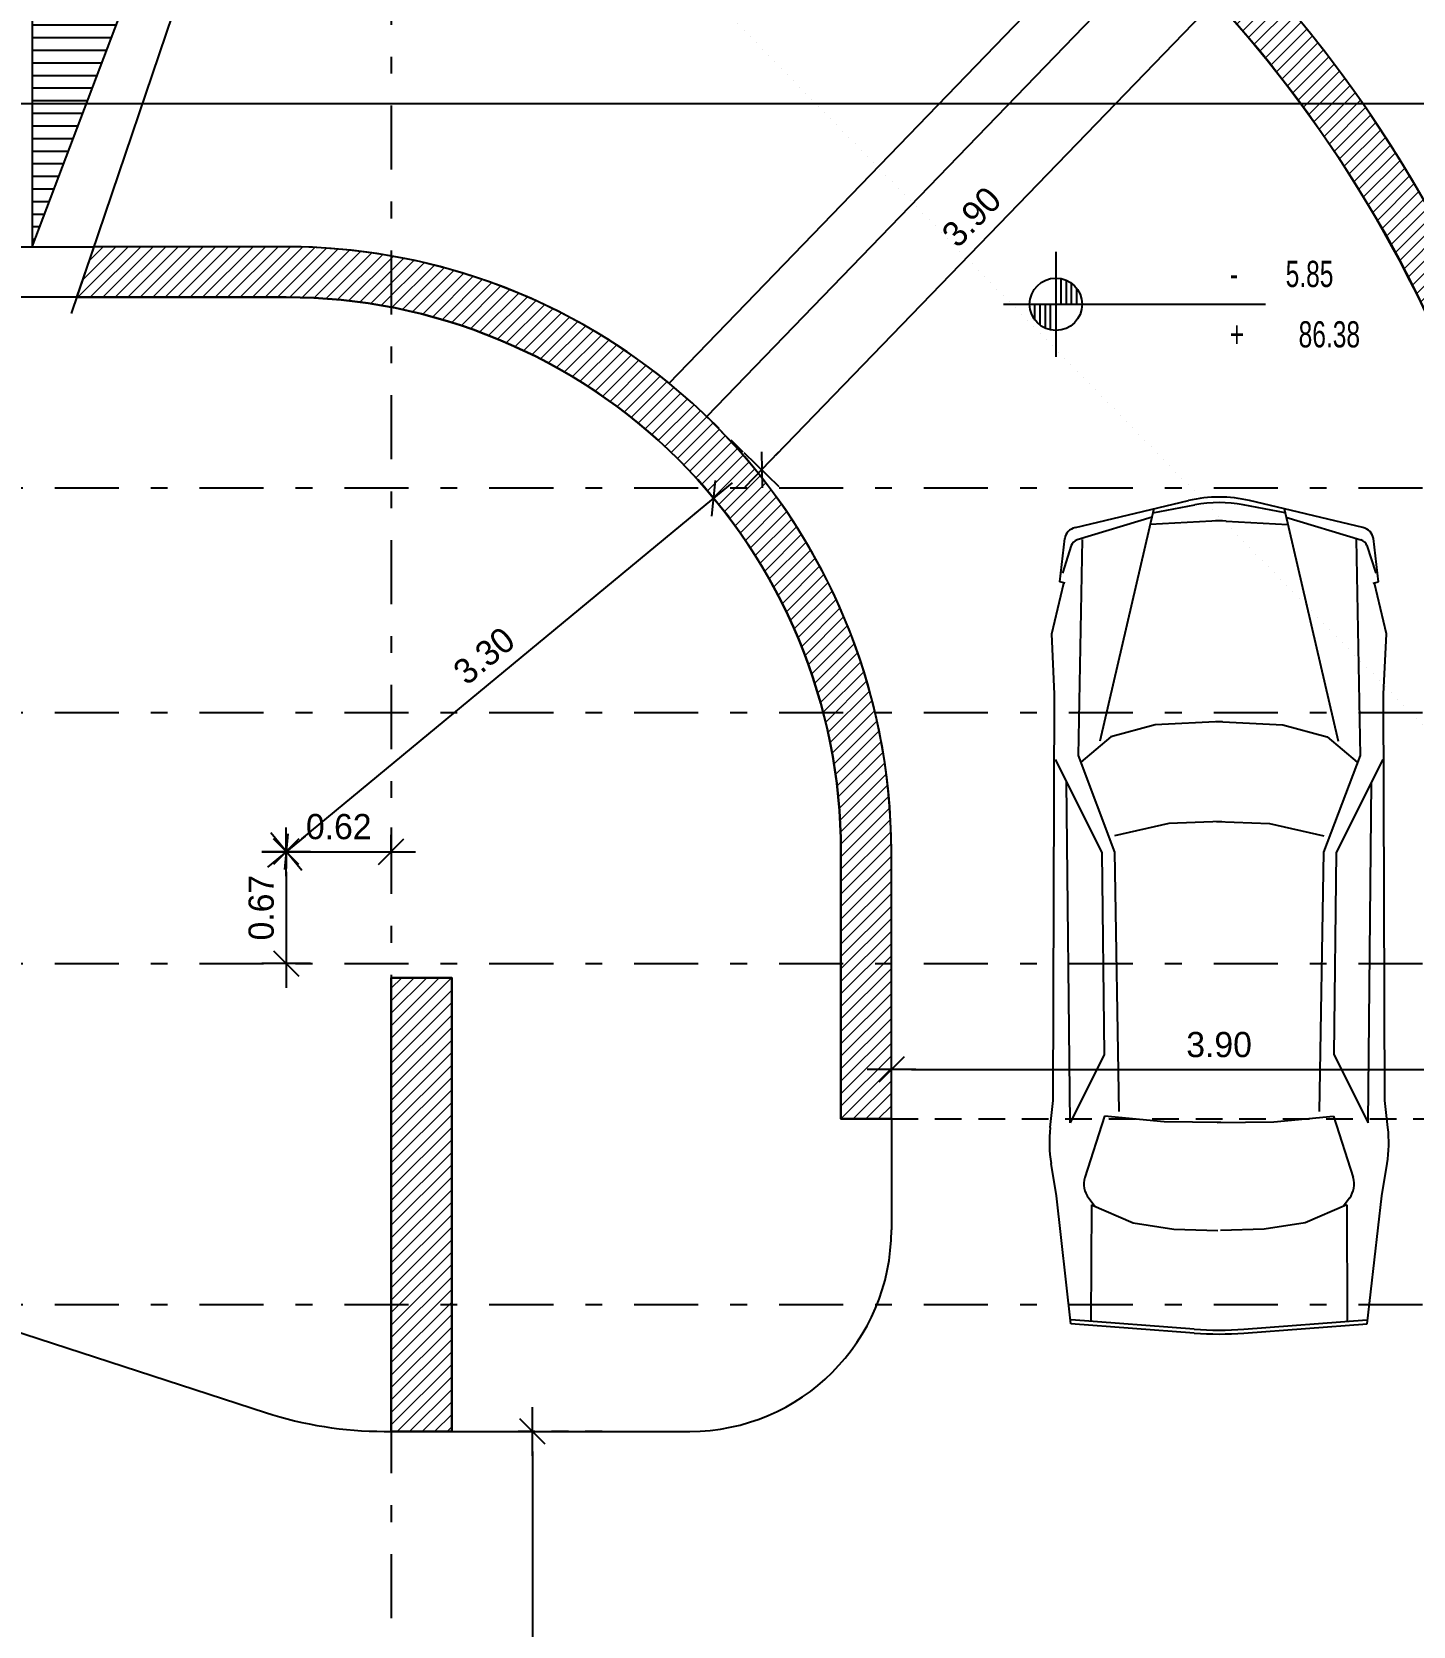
# Model space of a CAD drawing. Extents: x 185 to 567, y -69 to 170.
# Drawn here: x 227.4 to 235.62, y 51.55 to 61.04 of the extents above; entities that cross this region are included whole.
import ezdxf

# ---------------------------------------------------------------- set-up
doc = ezdxf.new("R2010")
doc.units = 0
doc.header["$LTSCALE"] = 0.25
doc.header["$MEASUREMENT"] = 0
doc.header["$PDMODE"] = 35
doc.header["$PDSIZE"] = -1
for name, pattern in [('B4-PLANS$0$DASHDOT', [25.4, 12.7, -6.35, 0, -6.35]), ('B4-PLANS$0$DOT2', [0.125, 0, -0.125]), ('B4-PLANS$0$HIDDEN', [9.525, 6.35, -3.175]), ('DOT2', [0.125, 0, -0.125])]:
    doc.linetypes.add(name, pattern=pattern)
doc.layers.get('0').update_dxf_attribs({"linetype": 'CONTINUOUS'})
doc.layers.get('Defpoints').update_dxf_attribs({"linetype": 'CONTINUOUS'})
for name, color, linetype in [('A-AX', 1, 'B4-PLANS$0$DASHDOT'), ('A-COL', 11, 'CONTINUOUS'), ('A-ELV', 2, 'CONTINUOUS'), ('A-HAT', 1, 'CONTINUOUS'), ('A-IDM', 221, 'CONTINUOUS'), ('A-LVL-50', 4, 'CONTINUOUS'), ('A-PARKING', 2, 'CONTINUOUS'), ('A-PAV', 3, 'CONTINUOUS'), ('A-STR', 115, 'CONTINUOUS'), ('A-SYMB-50', 4, 'CONTINUOUS'), ('A-VOID', 8, 'B4-PLANS$0$HIDDEN'), ('A-WL', 7, 'CONTINUOUS')]:
    doc.layers.add(name, color=color, linetype=linetype)
doc.layers.add('A-COLH', color=1, linetype='CONTINUOUS', lineweight=9)
doc.styles.add('B4-PLANS$0$ARABIC', font='xarb.shx', dxfattribs={"width": 0.7})
doc.styles.add('B4-PLANS$0$S100', font='romans.shx', dxfattribs={"width": 0.9})
doc.styles.add('XARAB', font='xarab.shx')
doc.dimstyles.new('DIM100', dxfattribs={"dimtxt": 0.15, "dimasz": 0.12, "dimexe": 0.1, "dimexo": 0, "dimgap": 0.05, "dimtad": 1, "dimzin": 3, "dimdsep": 46, "dimtxsty": 'XARAB', "dimblk": 'DTICK', "dimcen": 0.09, "dimclrd": 256, "dimclre": 4, "dimclrt": 3, "dimadec": 0, "dimazin": 3, "dimtfac": 1, "dimtix": 1, "dimtmove": 2, "dimatfit": 0, "dimldrblk": 'DTICK', "dimfxl": 0.15, "dimtolj": 1, "dimtzin": 3, "dimlwd": -3, "dimlwe": -3, "dimarcsym": 0})
pattern_1 = [(45, (-206.908106, -56.78654), (-0.030935922, 0.030935922), [])]

# ---------------------------------------------------------------- blocks, each defined once
blk = doc.blocks.new('col-base-gr')
at = {"layer": 'A-COLH'}
h = blk.add_hatch(dxfattribs=at)
h.set_pattern_fill('ANSI31', color=256, scale=0.35, style=0)
h.set_pattern_definition([(45, (-11.67686, -2.716367), (-0.0309359, 0.0309359), [])])
h.paths.add_polyline_path([(-11.5269, -0.5164), (-11.8269, -0.5164), (-11.8269, -2.7664), (-11.5269, -2.7664)])
at = {"layer": 'A-COL'}
blk.add_lwpolyline([(-11.5269, -0.5164), (-11.8269, -0.5164), (-11.8269, -2.7664), (-11.5269, -2.7664)], close=True, dxfattribs=at)
blk = doc.blocks.new('ret43')
at = {"layer": 'A-COLH'}
h = blk.add_hatch(dxfattribs=at)
h.set_pattern_fill('ANSI31', color=256, scale=0.35, style=0)
h.set_pattern_definition(pattern_1)
edge = h.paths.add_edge_path()
edge.add_line((0.55, 1.9457), (0.4662, 1.698))
edge.add_arc((0.3213, -4.5503), 6.25, 0, 88.67176, ccw=False)
edge.add_line((6.5713, -4.5503), (6.5713, -2.765))
edge.add_arc((0.3213, -4.5503), 6.5, 15.94237, 87.98339)
h = blk.add_hatch(dxfattribs=at)
h.set_pattern_fill('ANSI31', color=256, scale=0.35, style=0)
h.set_pattern_definition(pattern_1)
edge = h.paths.add_edge_path()
edge.add_line((0.3213, -1.5503), (-0.6337, -1.5503))
edge.add_line((-0.6337, -1.5503), (-0.7184, -1.8003))
edge.add_line((-0.7184, -1.8003), (0.3213, -1.8003))
edge.add_arc((0.3213, -4.5503), 2.75, 0, 90, ccw=False)
edge.add_line((3.0713, -4.5503), (3.0713, -5.8753))
edge.add_line((3.0713, -5.8753), (3.3213, -5.8753))
edge.add_line((3.3213, -5.8753), (3.3213, -4.5503))
edge.add_arc((0.3213, -4.5503), 3, 0, 90)
at = {"layer": 'A-COL'}
for points in [[(0.55, 1.9457), (0.4662, 1.698, -0.40744), (6.5713, -4.5503), (6.5713, -2.765, 0.325118)], [(0.3213, -1.5503), (-0.6337, -1.5503), (-0.7184, -1.8003), (0.3213, -1.8003, -0.414214), (3.0713, -4.5503), (3.0713, -5.8753), (3.3213, -5.8753), (3.3213, -4.5503, 0.414214)]]:
    blk.add_lwpolyline(points, format="xyb", close=True, dxfattribs=at)
blk = doc.blocks.new('B4-PLANS$0$AXES-B2')
at = {"layer": 'A-AX', "ltscale": 0.1}
for p, q in [((-15.775, 10.085), (-15.775, -26.235)), ((-29.655, -6.895), (30.305, -6.895)), ((-29.655, -8.01), (30.305, -8.01)), ((-29.655, -9.255), (30.305, -9.255)), ((-29.655, -10.945), (30.305, -10.945))]:
    blk.add_line(p, q, dxfattribs=at)
blk = doc.blocks.new('DTICK')
for p, q in [((0, 1.207), (0, -1.207)), ((-1.207, 0), (1.207, 0))]:
    blk.add_line(p, q)
at = {"color": 3}
blk.add_line((-0.629, -0.629), (0.629, 0.629), dxfattribs=at)
blk = doc.blocks.new('*D557')
at = {"layer": 'A-IDM', "color": 4, "linetype": 'DOT2', "lineweight": -3, "ltscale": 2, "transparency": 16777216}
for p, q in [((219.125, 57.7973), (219.125, 60.7091)), ((279.6263, 57.7973), (279.6263, 60.7091))]:
    blk.add_line(p, q, dxfattribs=at)
at = {"layer": 'A-IDM', "linetype": 'ByBlock', "lineweight": -3, "ltscale": 2, "transparency": 16777216}
blk.add_line((279.5063, 60.6091), (219.245, 60.6091), dxfattribs=at)
at = {"layer": 'Defpoints', "color": 0, "linetype": 'ByBlock', "ltscale": 2, "transparency": 16777216}
for p in [(219.125, 60.6091), (219.125, 57.7973), (279.6263, 57.7973)]:
    blk.add_point(p, dxfattribs=at)
at = {"layer": 'A-IDM', "linetype": 'ByBlock', "lineweight": -3, "ltscale": 2, "transparency": 16777216, "xscale": 0.12, "yscale": 0.12, "zscale": 0.12, "rotation": 180}
blk.add_blockref('DTICK', (219.125, 60.6091), dxfattribs=at)
at = {"layer": 'A-IDM', "linetype": 'ByBlock', "lineweight": -3, "ltscale": 2, "transparency": 16777216, "xscale": 0.12, "yscale": 0.12, "zscale": 0.12}
blk.add_blockref('DTICK', (279.6263, 60.6091), dxfattribs=at)
at = {"layer": 'A-IDM', "color": 3, "linetype": 'ByBlock', "ltscale": 2, "transparency": 16777216, "insert": (249.3757, 60.7574), "char_height": 0.15, "attachment_point": 5, "style": 'XARAB'}
blk.add_mtext('\\A1;60.50', dxfattribs=at)
blk = doc.blocks.new('arw')
at = {"layer": 'A-HAT'}
h = blk.add_hatch(dxfattribs=at)
h.set_pattern_fill('ANSI31', color=256, scale=0.5, angle=135, style=0)
h.set_pattern_definition([(180, (200.965053, 10.725723), (-1e-17, -0.0625), [])])
h.paths.add_polyline_path([(0, 1.625), (-0.5973, 0.0495), (0, 0)])
at = {"layer": 'A-STR'}
blk.add_lwpolyline([(0, -1.625), (0, 1.625), (-0.5973, 0.0495)], close=True, dxfattribs=at)
blk = doc.blocks.new('B4-PLANS$0$CAR')
for p, q in [((3.5721, 0.5719), (3.4346, 0.5563)), ((3.9185, 0.5407), (3.7546, 0.5674)), ((0.798, 0.5236), (0.5769, 0.4978)), ((0.6132, 0.4655), (0.7527, 0.5099)), ((0.8038, 0.4965), (0.798, 0.5236)), ((1.0618, 0.5645), (0.8048, 0.503)), ((1.3683, 0.5496), (1.0618, 0.5645)), ((3.4346, 0.5563), (1.3683, 0.5496)), ((1.6999, 0.5462), (2.1735, 0.3088)), ((3.5483, 0.4713), (1.815, 0.4884)), ((4.5693, 0.4664), (3.9185, 0.5407)), ((0.5218, 0.4442), (0.3846, -0.131)), ((0.4688, 0.0531), (0.5844, 0.4344)), ((0.5822, 0.4102), (1.6803, 0.43)), ((1.5849, 0.2632), (1.7134, 0.416)), ((1.6803, 0.43), (2.1709, 0.2445)), ((3.2009, 0.2974), (3.5483, 0.4713)), ((4.5967, -0.1599), (4.5497, 0.4653)), ((4.6164, -0.1599), (4.5693, 0.4664)), ((3.5137, 0.296), (3.8254, 0.3955)), ((3.9304, 0.3762), (3.9729, 0.3435)), ((3.9645, 0.3629), (4.5538, 0.3653)), ((3.9645, 0.3629), (4.0562, 0.1509)), ((0.4242, 0.0452), (1.6071, 0.3195)), ((1.5236, 0.038), (1.5849, 0.2632)), ((2.0259, -0.0305), (2.0891, 0.2458)), ((2.1709, 0.2445), (3.4902, 0.2229)), ((2.1735, 0.3088), (3.2009, 0.2974)), ((3.5425, -0.0075), (3.5137, 0.296)), ((4.0562, 0.1509), (4.0874, -0.0567)), ((0.446, 0.0497), (0.4063, -0.1633)), ((0.4888, -0.2502), (0.5056, 0.0634)), ((1.5072, -0.302), (1.5236, 0.038)), ((2.0166, -0.2989), (2.0259, -0.0305)), ((3.5457, -0.2956), (3.5425, -0.0075)), ((4.0874, -0.0567), (4.0951, -0.2792)), ((0.4888, -0.3224), (0.5056, -0.636)), ((1.5072, -0.2706), (1.5236, -0.6106)), ((2.0166, -0.2737), (2.0259, -0.542)), ((3.5457, -0.277), (3.5425, -0.5651)), ((4.0874, -0.5159), (4.0951, -0.2934)), ((0.5218, -1.0168), (0.3846, -0.4416)), ((0.446, -0.6223), (0.4063, -0.4093)), ((4.5967, -0.4127), (4.5497, -1.0378)), ((4.6164, -0.4127), (4.5693, -1.039)), ((2.0259, -0.542), (2.0891, -0.8184)), ((3.5425, -0.5651), (3.5137, -0.8685)), ((4.0562, -0.7235), (4.0874, -0.5159)), ((0.4242, -0.6178), (1.6071, -0.892)), ((0.4688, -0.6256), (0.5844, -1.007)), ((1.5236, -0.6106), (1.5849, -0.8358)), ((3.9645, -0.9355), (4.0562, -0.7235)), ((2.1709, -0.8171), (3.4902, -0.7955)), ((1.5849, -0.8358), (1.7134, -0.9886)), ((1.6803, -1.0026), (2.1709, -0.8171)), ((1.6999, -1.1188), (2.1735, -0.8814)), ((2.1735, -0.8814), (3.2009, -0.87)), ((3.2009, -0.87), (3.5483, -1.0439)), ((3.5137, -0.8685), (3.8254, -0.9681)), ((3.9304, -0.9488), (3.9729, -0.9161)), ((3.9645, -0.9355), (4.5538, -0.9379)), ((0.5822, -0.9828), (1.6803, -1.0026)), ((0.6132, -1.038), (0.7527, -1.0825)), ((3.5483, -1.0439), (1.815, -1.061)), ((4.5693, -1.039), (3.9185, -1.1132)), ((0.798, -1.0962), (0.5769, -1.0703)), ((0.8038, -1.0691), (0.798, -1.0962)), ((1.0618, -1.1371), (0.8048, -1.0756)), ((1.3683, -1.1222), (1.0618, -1.1371)), ((3.4346, -1.1289), (1.3683, -1.1222)), ((3.5721, -1.1445), (3.4346, -1.1289)), ((3.9185, -1.1132), (3.7546, -1.14))]:
    blk.add_line(p, q)
at = {"extrusion": (0, 0, -1)}
for centre, major_axis, start_param, end_param in [((3.6471, -0.3044), (0, -0.8805), 3.043405, 3.282468), ((0.5833, 0.4248), (0, -0.0734), 1.838504, 3.040186), ((0.6245, 0.4183), (0, -0.0489), 1.906085, 2.871308), ((3.8595, 0.2542), (0, -0.1467), 2.870532, 3.730396), ((0.8768, -0.2863), (0, 0.587), 4.444681, 4.980097), ((3.3253, -0.2863), (0, 1.4675), 1.484564, 1.657029), ((3.3451, -0.2863), (0, 1.4675), 1.484564, 1.657029), ((0.9054, -0.2863), (0, 0.587), 4.501296, 4.923482), ((0.9982, -0.2863), (0, 0.587), 4.65084, 4.773938), ((3.8595, -0.8267), (0, 0.1467), 2.55279, 3.412653), ((0.5833, -0.9973), (0, 0.0734), 3.243, 4.444681), ((0.6245, -0.9909), (0, 0.0489), 3.411877, 4.3771), ((3.6471, -0.2682), (0, 0.8805), 3.000717, 3.23978)]:
    blk.add_ellipse(centre, major_axis=major_axis, ratio=0.869565, start_param=start_param, end_param=end_param, dxfattribs=at)
blk = doc.blocks.new('B4-PLANS$0$LEV')
for p, q in [((0, 400), (0, -400)), ((40, 0), (40, 196)), ((80, 0), (80, 183)), ((120, 0), (120, 160)), ((-400, 0), (1600, 0)), ((-160, -120), (-160, 0)), ((-120, -160), (-120, 0)), ((-80, -183), (-80, 0)), ((-40, -196), (-40, 0)), ((160, 0), (160, 120))]:
    blk.add_line(p, q)
blk.add_circle((0, 0), 200)
at = {"style": 'B4-PLANS$0$S100', "width": 0.9, "flags": 12}
for tag, p in [('L', (300, 132)), ('P', (300, -392))]:
    blk.add_attdef(tag, p, '', height=200, dxfattribs=at)
blk = doc.blocks.new('*D1294')
at = {"layer": 'A-IDM', "color": 4, "linetype": 'B4-PLANS$0$DOT2', "lineweight": -3, "transparency": 16777216}
for p, q in [((232.517, 54.5693), (232.517, 54.9624)), ((236.417, 54.5693), (236.417, 54.9624))]:
    blk.add_line(p, q, dxfattribs=at)
at = {"layer": 'A-IDM', "linetype": 'ByBlock', "lineweight": -3, "transparency": 16777216}
blk.add_line((232.637, 54.8624), (236.297, 54.8624), dxfattribs=at)
at = {"layer": 'Defpoints', "color": 0, "linetype": 'ByBlock', "transparency": 16777216}
for p in [(236.417, 54.8624), (232.517, 54.5693), (236.417, 54.5693)]:
    blk.add_point(p, dxfattribs=at)
at = {"layer": 'A-IDM', "linetype": 'ByBlock', "lineweight": -3, "transparency": 16777216, "xscale": 0.12, "yscale": 0.12, "zscale": 0.12, "rotation": 180}
blk.add_blockref('DTICK', (232.517, 54.8624), dxfattribs=at)
at = {"layer": 'A-IDM', "linetype": 'ByBlock', "lineweight": -3, "transparency": 16777216, "xscale": 0.12, "yscale": 0.12, "zscale": 0.12}
blk.add_blockref('DTICK', (236.417, 54.8624), dxfattribs=at)
at = {"layer": 'A-IDM', "color": 3, "linetype": 'ByBlock', "transparency": 16777216, "insert": (234.467, 55.0105), "char_height": 0.15, "attachment_point": 5, "style": 'XARAB'}
blk.add_mtext('\\A1;3.90', dxfattribs=at)
blk = doc.blocks.new('*D1307')
at = {"layer": 'A-IDM', "color": 4, "linetype": 'B4-PLANS$0$DOT2', "lineweight": -3, "transparency": 16777216}
for p, q in [((234.1283, 61.553), (234.5276, 61.1672)), ((231.4184, 58.7483), (231.8177, 58.3625))]:
    blk.add_line(p, q, dxfattribs=at)
at = {"layer": 'A-IDM', "linetype": 'ByBlock', "lineweight": -3, "transparency": 16777216}
blk.add_line((231.8292, 58.5183), (234.3723, 61.1504), dxfattribs=at)
at = {"layer": 'Defpoints', "color": 0, "linetype": 'ByBlock', "transparency": 16777216}
for p in [(234.1283, 61.553, 0), (234.4557, 61.2367), (231.4184, 58.7483)]:
    blk.add_point(p, dxfattribs=at)
at = {"layer": 'A-IDM', "linetype": 'ByBlock', "lineweight": -3, "transparency": 16777216, "xscale": 0.12, "yscale": 0.12, "zscale": 0.12}
for p, rotation in [((234.4557, 61.2367), 45.98533599364217), ((231.7458, 58.432), 225.9853359936422)]:
    blk.add_blockref('DTICK', p, dxfattribs=dict(at, rotation=rotation))
at = {"layer": 'A-IDM', "color": 3, "linetype": 'ByBlock', "transparency": 16777216, "insert": (232.9942, 59.9373), "char_height": 0.15, "attachment_point": 5, "rotation": 45.98534, "style": 'XARAB'}
blk.add_mtext('\\A1;3.90', dxfattribs=at)
blk = doc.blocks.new('*D1309')
at = {"layer": 'A-IDM', "color": 4, "linetype": 'B4-PLANS$0$DOT2', "lineweight": -3, "transparency": 16777216}
for p, q in [((230.7957, 52.7093), (230.2814, 52.7093)), ((232.883, 46.8773), (230.2814, 46.8773))]:
    blk.add_line(p, q, dxfattribs=at)
at = {"layer": 'A-IDM', "linetype": 'ByBlock', "lineweight": -3, "transparency": 16777216}
blk.add_line((230.3814, 52.5893), (230.3814, 46.9973), dxfattribs=at)
at = {"layer": 'Defpoints', "color": 0, "linetype": 'ByBlock', "transparency": 16777216}
for p in [(230.7957, 52.7093), (230.3814, 46.8773), (232.883, 46.8773)]:
    blk.add_point(p, dxfattribs=at)
at = {"layer": 'A-IDM', "linetype": 'ByBlock', "lineweight": -3, "transparency": 16777216, "xscale": 0.12, "yscale": 0.12, "zscale": 0.12}
for p, rotation in [((230.3814, 52.7093), 90), ((230.3814, 46.8773), 270)]:
    blk.add_blockref('DTICK', p, dxfattribs=dict(at, rotation=rotation))
at = {"layer": 'A-IDM', "color": 3, "linetype": 'ByBlock', "transparency": 16777216, "insert": (230.2333, 49.7933), "char_height": 0.15, "attachment_point": 5, "rotation": 90, "style": 'XARAB'}
blk.add_mtext('\\A1;5.83', dxfattribs=at)
blk = doc.blocks.new('*D1311')
at = {"layer": 'A-IDM', "color": 4, "linetype": 'B4-PLANS$0$DOT2', "lineweight": -3, "transparency": 16777216}
for p, q in [((231.4597, 58.2628), (231.3959, 58.3399)), ((228.917, 56.1593), (228.8533, 56.2363))]:
    blk.add_line(p, q, dxfattribs=at)
at = {"layer": 'A-IDM', "linetype": 'ByBlock', "lineweight": -3, "transparency": 16777216}
blk.add_line((229.0095, 56.2358), (231.3672, 58.1863), dxfattribs=at)
at = {"layer": 'Defpoints', "color": 0, "linetype": 'ByBlock', "transparency": 16777216}
for p in [(231.4597, 58.2628), (231.4597, 58.2628), (228.917, 56.1593)]:
    blk.add_point(p, dxfattribs=at)
at = {"layer": 'A-IDM', "linetype": 'ByBlock', "lineweight": -3, "transparency": 16777216, "xscale": 0.12, "yscale": 0.12, "zscale": 0.12}
for p, rotation in [((231.4597, 58.2628), 39.60095245579081), ((228.917, 56.1593), 219.6009524557909)]:
    blk.add_blockref('DTICK', p, dxfattribs=dict(at, rotation=rotation))
at = {"layer": 'A-IDM', "color": 3, "linetype": 'ByBlock', "transparency": 16777216, "insert": (230.0939, 57.3252), "char_height": 0.15, "attachment_point": 5, "rotation": 39.60095, "style": 'XARAB'}
blk.add_mtext('\\A1;3.30', dxfattribs=at)
blk = doc.blocks.new('*D1313')
at = {"layer": 'A-IDM', "color": 4, "linetype": 'B4-PLANS$0$DOT2', "lineweight": -3, "transparency": 16777216}
for p, q in [((228.917, 56.1593), (228.817, 56.1593)), ((228.917, 55.4933), (228.817, 55.4933))]:
    blk.add_line(p, q, dxfattribs=at)
at = {"layer": 'A-IDM', "linetype": 'ByBlock', "lineweight": -3, "transparency": 16777216}
blk.add_line((228.917, 56.0393), (228.917, 55.6133), dxfattribs=at)
at = {"layer": 'Defpoints', "color": 0, "linetype": 'ByBlock', "transparency": 16777216}
for p in [(228.917, 56.1593), (228.917, 55.4933), (228.917, 55.4933)]:
    blk.add_point(p, dxfattribs=at)
at = {"layer": 'A-IDM', "linetype": 'ByBlock', "lineweight": -3, "transparency": 16777216, "xscale": 0.12, "yscale": 0.12, "zscale": 0.12}
for p, rotation in [((228.917, 56.1593), 90), ((228.917, 55.4933), 270)]:
    blk.add_blockref('DTICK', p, dxfattribs=dict(at, rotation=rotation))
at = {"layer": 'A-IDM', "color": 3, "linetype": 'ByBlock', "transparency": 16777216, "insert": (228.7683, 55.8263), "char_height": 0.15, "attachment_point": 5, "rotation": 90, "style": 'XARAB'}
blk.add_mtext('\\A1;0.67', dxfattribs=at)
blk = doc.blocks.new('*D1314')
at = {"layer": 'A-IDM', "color": 4, "linetype": 'B4-PLANS$0$DOT2', "lineweight": -3, "transparency": 16777216}
for p, q in [((229.541, 56.1593), (229.541, 56.2593)), ((228.917, 56.1593), (228.917, 56.0593))]:
    blk.add_line(p, q, dxfattribs=at)
at = {"layer": 'A-IDM', "linetype": 'ByBlock', "lineweight": -3, "transparency": 16777216}
blk.add_line((229.037, 56.1593), (229.421, 56.1593), dxfattribs=at)
at = {"layer": 'Defpoints', "color": 0, "linetype": 'ByBlock', "transparency": 16777216}
for p in [(228.917, 56.1593), (229.541, 56.1593), (229.541, 56.1593)]:
    blk.add_point(p, dxfattribs=at)
at = {"layer": 'A-IDM', "linetype": 'ByBlock', "lineweight": -3, "transparency": 16777216, "xscale": 0.12, "yscale": 0.12, "zscale": 0.12, "rotation": 180}
blk.add_blockref('DTICK', (228.917, 56.1593), dxfattribs=at)
at = {"layer": 'A-IDM', "linetype": 'ByBlock', "lineweight": -3, "transparency": 16777216, "xscale": 0.12, "yscale": 0.12, "zscale": 0.12}
blk.add_blockref('DTICK', (229.541, 56.1593), dxfattribs=at)
at = {"layer": 'A-IDM', "color": 3, "linetype": 'ByBlock', "transparency": 16777216, "insert": (229.229, 56.3076), "char_height": 0.15, "attachment_point": 5, "style": 'XARAB'}
blk.add_mtext('\\A1;0.62', dxfattribs=at)

msp = doc.modelspace()

# ---------------------------------------------------------------- linework, layer by layer
at = {"layer": 'A-ELV'}
msp.add_line((226.625, 59.7593), (227.771, 59.7593), dxfattribs=at)
msp.add_lwpolyline([(227.6694, 59.4593), (226.625, 59.4593, 0.335437), (223.4501, 57.0593)], format="xyb", dxfattribs=at)
at = {"layer": 'A-IDM', "color": 4, "linetype": 'ByBlock'}
for p, q in [((228.917, 56.0513), (228.917, 56.2673)), ((228.809, 56.1593), (229.025, 56.1593))]:
    msp.add_line(p, q, dxfattribs=at)
at = {"layer": 'A-PAV'}
for p, q in [((232.517, 54.5693), (232.517, 53.9093, 0)), ((224.713, 54.1516), (228.7931, 52.8216)), ((229.5002, 52.7093), (231.317, 52.7093))]:
    msp.add_line(p, q, dxfattribs=at)
for centre, radius, start, end in [((231.317, 53.9093, 0), 1.2, 270, 0), ((229.5002, 54.9909, 0), 2.2816, 251.94635, 270)]:
    msp.add_arc(centre, radius, start, end, dxfattribs=at)
at = {"layer": 'A-STR'}
msp.add_lwpolyline([(229.2181, 64.0332), (228.4576, 61.7872), (228.3261, 61.7842), (228.5314, 61.6197), (228.3999, 61.6167), (227.6366, 59.3624)], dxfattribs=at)
at = {"layer": 'A-VOID', "ltscale": 0.1}
msp.add_line((232.517, 54.5693), (236.417, 54.5693), dxfattribs=at)
at = {"layer": 'A-WL'}
for p, q in [((231.194, 58.9477), (233.9126, 61.7615, 0)), ((231.4184, 58.7483), (234.1283, 61.553, 0))]:
    msp.add_line(p, q, dxfattribs=at)
for points in [[(236.0788, 59.2493, 0.289795), (229.1915, 63.9545)], [(236.417, 54.5693), (236.417, 56.1593, 0.203386), (234.1283, 61.553, 0.203386)], [(231.194, 58.9477, 0.172885), (228.917, 59.7593), (227.771, 59.7593)], [(232.517, 54.5693), (232.217, 54.5693), (232.217, 56.1593, 0.414214), (228.917, 59.4593), (227.6694, 59.4593)], [(232.517, 54.5693), (232.517, 56.1593, 0.203386), (231.4184, 58.7483, 0.203386)]]:
    msp.add_lwpolyline(points, format="xyb", dxfattribs=at)
at = {"layer": 'A-WL', "linetype": 'ByBlock'}
msp.add_lwpolyline([(229.901, 52.7093), (229.541, 52.7093), (229.541, 55.4093), (229.901, 55.4093)], close=True, dxfattribs=at)

# ---------------------------------------------------------------- block references
at = {"linetype": 'ByBlock', "xscale": 1.2, "yscale": 1.2, "zscale": 1.2}
msp.add_blockref('col-base-gr', (243.7332, 56.0289), dxfattribs=at)
at = {"layer": 'A-AX', "xscale": 1.2, "yscale": 1.2, "zscale": 1.2}
msp.add_blockref('B4-PLANS$0$AXES-B2', (248.471, 66.5993), dxfattribs=at)
at = {"layer": 'A-LVL-50'}
ref = msp.add_blockref('B4-PLANS$0$LEV', (233.4959, 59.4168), dxfattribs=dict(at, xscale=0.0007799999461894913, yscale=0.0007799999461894913, zscale=0.0007799999461894913))
ref.add_attrib('L', '-       5.85', (234.5304, 59.5197), dxfattribs={"layer": '0', "height": 0.156, "style": 'B4-PLANS$0$ARABIC', "width": 0.7, "flags": 12})
ref.add_attrib('P', '+        86.38', (234.5304, 59.1602), dxfattribs={"layer": '0', "height": 0.156, "style": 'B4-PLANS$0$ARABIC', "width": 0.7, "flags": 12})
at = {"layer": 'A-PARKING', "xscale": -1.170697673809286, "yscale": 1.170697673809286, "zscale": 1.170697673809275, "rotation": 90}
msp.add_blockref('B4-PLANS$0$CAR', (234.1318, 58.6988), dxfattribs=at)
at = {"layer": 'A-SYMB-50', "linetype": 'ByBlock', "xscale": 1.2, "yscale": 1.2, "zscale": 1.2}
msp.add_blockref('ret43', (228.5314, 61.6197), dxfattribs=at)
at = {"layer": 'A-SYMB-50', "linetype": 'ByBlock', "xscale": 1.2, "yscale": 1.2, "zscale": 1.2, "rotation": 179.9999999157459}
msp.add_blockref('arw', (227.4049, 61.7093), dxfattribs=at)

# ---------------------------------------------------------------- dimensions: what is measured, and where the dimension line sits
at = {"layer": 'A-IDM', "linetype": 'ByBlock'}
for p1, p2, distance, picture, middle in [((231.4184, 58.7483), (234.1283, 61.553, 0), -0.4552, '*D1307', (232.9942, 59.9373)), ((228.917, 56.1593), (231.4597, 58.2628), 0, '*D1311', (230.0939, 57.3252))]:
    dim = msp.add_aligned_dim(p1=p1, p2=p2, distance=distance, dimstyle='DIM100', override={"dimfxl": 0.15}, dxfattribs=at)
    dim.commit()
    dim.dimension.update_dxf_attribs({"geometry": picture, "text_midpoint": middle})
at = {"layer": 'A-IDM', "linetype": 'ByBlock', "ltscale": 2}
dim = msp.add_linear_dim(base=(219.125, 60.6091), p1=(279.6263, 57.7973), p2=(219.125, 57.7973), dimstyle='DIM100', dxfattribs=at)
dim.commit()
dim.dimension.update_dxf_attribs({"geometry": '*D557', "text_midpoint": (249.3757, 60.7574)})
at = {"layer": 'A-IDM', "linetype": 'ByBlock'}
for base, p1, p2, picture, middle in [((229.541, 56.1593), (228.917, 56.1593), (229.541, 56.1593), '*D1314', (229.229, 56.3076)), ((236.417, 54.8624), (232.517, 54.5693), (236.417, 54.5693), '*D1294', (234.467, 55.0105))]:
    dim = msp.add_linear_dim(base=base, p1=p1, p2=p2, dimstyle='DIM100', override={"dimfxl": 0.15}, dxfattribs=at)
    dim.commit()
    dim.dimension.update_dxf_attribs({"geometry": picture, "text_midpoint": middle})
for base, p1, p2, picture, middle in [((228.917, 55.4933), (228.917, 56.1593), (228.917, 55.4933), '*D1313', (228.7683, 55.8263)), ((230.3814, 46.8773), (230.7957, 52.7093), (232.883, 46.8773), '*D1309', (230.2333, 49.7933))]:
    dim = msp.add_linear_dim(base=base, p1=p1, p2=p2, angle=90, dimstyle='DIM100', override={"dimfxl": 0.15}, dxfattribs=at)
    dim.commit()
    dim.dimension.update_dxf_attribs({"geometry": picture, "text_midpoint": middle})

doc.saveas('drawing.dxf')
